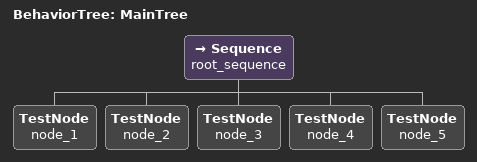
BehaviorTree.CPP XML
<root BTCPP_format="4" >

  <BehaviorTree ID="MainTree">
    <Sequence name="root_sequence">
      <TestNode name="node_1"/>
      <TestNode name="node_2"/>
      <TestNode name="node_3"/>
      <TestNode name="node_4"/>
      <TestNode name="node_5"/>
    </Sequence>
  </BehaviorTree>

</root>
